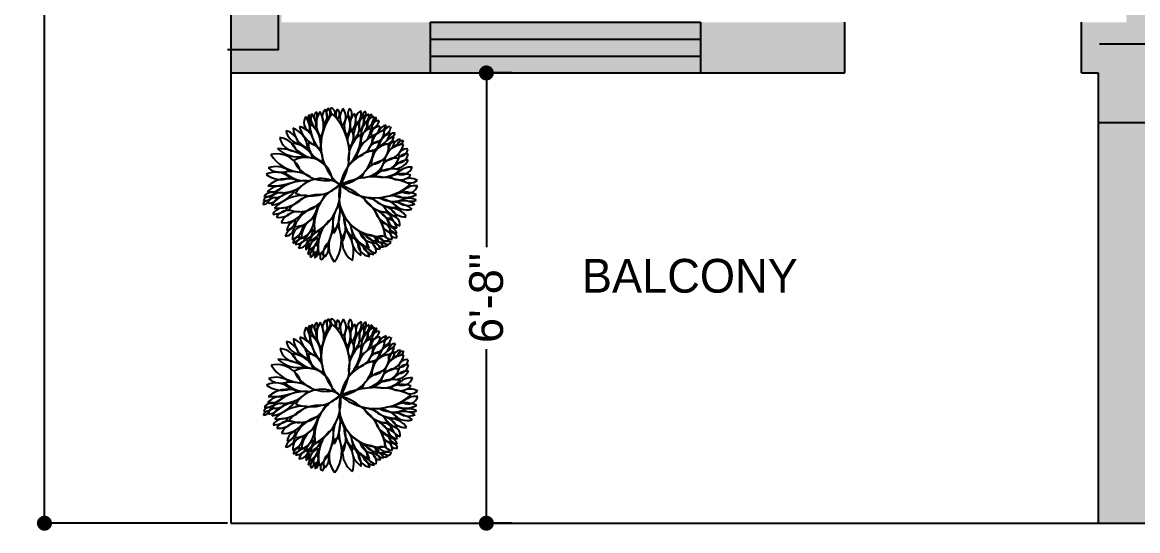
# Model space of a CAD drawing. Header units: inches. Extents: x -1202318 to 15458, y 120 to 819423.
# Drawn here: x 3433 to 3631, y 120 to 210.3 of the extents above; entities that cross this region are included whole.
import ezdxf

# ---------------------------------------------------------------- set-up
doc = ezdxf.new("R2010")
doc.units = ezdxf.units.IN
doc.header["$PDMODE"] = 98
doc.linetypes.add('HIDDEN', pattern=[9.525, 6.35, -3.175])
doc.styles.add('style 2', font='', dxfattribs={"height": 6})
doc.styles.get('style 2').set_extended_font_data('Bahnschrift')
doc.dimstyles.new('ISO-25', dxfattribs={"dimtxt": 6, "dimasz": 2.67, "dimexe": 1.25, "dimexo": 0.625, "dimgap": 0.645, "dimtad": 0, "dimdec": 0, "dimlunit": 3, "dimtxsty": 'style 2', "dimblk": 'DOT', "dimcen": 2.485, "dimclrd": 3, "dimclrt": 256, "dimadec": 0, "dimazin": 0, "dimtfac": 1, "dimtdec": 0, "dimtmove": 0, "dimatfit": 3, "dimfxl": 1, "dimarcsym": 1})

# ---------------------------------------------------------------- blocks, each defined once
blk = doc.blocks.new('A$C045817B7')
at = {"linetype": 'Continuous'}
for centre, radius, start, end in [((0.475, 1.317), 0.0907, 141.6219, 241.8227), ((0.229, 1.254), 0.212, 353.7714, 34.3944), ((0.499, 1.354), 0.076, 146.2148, 215.5863), ((0.344, 1.352), 0.101, 336.8375, 25.7602), ((0.566, 1.361), 0.116, 158.8629, 231.8014), ((0.296, 1.275), 0.206, 354.9299, 38.2776), ((0.534, 1.378), 0.0517, 125.1476, 215.1674), ((0.446, 1.388), 0.0665, 315.9686, 28.5539), ((0.727, 1.306), 0.224, 148.1293, 211.6066), ((0.316, 1.295), 0.256, 332.7316, 30.423), ((1.02, 1.101), 0.474, 140.1927, 231.9127), ((1.02, 1.101), 0.474, 140.1927, 231.9127), ((0.666, 1.369), 0.109, 136.9706, 214.0961), ((0.477, 1.38), 0.127, 322.5461, 30.2051), ((0.674, 1.408), 0.0774, 143.4666, 212.636), ((0.57, 1.407), 0.0631, 308.0621, 48.0716), ((0.686, 1.44), 0.053, 162.0876, 254.9372), ((0.632, 1.408), 0.0481, 336.7056, 85.2676), ((0.284, 1.019), 0.531, 326.6718, 45.9965), ((0.284, 1.019), 0.531, 326.6718, 45.9965), ((0.778, 1.398), 0.0917, 148.6867, 206.3859), ((0.659, 1.397), 0.0638, 315.3788, 50.8821), ((0.872, 1.365), 0.146, 144.1247, 209.9983), ((0.663, 1.374), 0.119, 313.0665, 40.4805), ((0.947, 1.285), 0.18, 145.6159, 212.0121), ((0.616, 1.29), 0.206, 329.0835, 27.8381), ((0.871, 1.403), 0.07, 135.7289, 216.7307), ((0.767, 1.403), 0.0727, 313.9166, 42.0854), ((0.963, 1.303), 0.142, 134.1111, 205.5497), ((0.718, 1.345), 0.158, 318.2431, 22.2882), ((0.969, 1.344), 0.0971, 118.1173, 194.1612), ((0.813, 1.403), 0.114, 305.529, 13.8056), ((1.036, 1.286), 0.131, 135.6289, 203.2703), ((0.823, 1.331), 0.128, 320.2817, 21.1504), ((0.969, 1.392), 0.0286, 87.7834, 216.2289), ((0.929, 1.409), 0.0432, 295.9976, 16.1714), ((1.028, 1.326), 0.0778, 112.7761, 185.856), ((0.928, 1.384), 0.0712, 288.713, 11.2589), ((1.065, 1.298), 0.08, 104.201, 194.4012), ((0.911, 1.377), 0.135, 304.2378, 359.5829), ((1.032, 1.358), 0.0364, 99.2784, 171.3916), ((1.001, 1.387), 0.0264, 266.1586, 15.4849), ((0.196, 1.056), 0.227, 4.7143, 67.8163), ((0.503, 1.281), 0.221, 183.6832, 248.8474), ((0.288, 1.091), 0.199, 4.9325, 74.201), ((0.604, 1.346), 0.269, 193.5994, 242.7133), ((0.307, 1.11), 0.238, 350.9158, 56.4676), ((0.865, 1.329), 0.427, 182.7633, 220.2681), ((1.096, 1.182), 0.242, 142.2526, 184.7932), ((0.742, 1.283), 0.17, 315.1897, 16.2404), ((0.856, 1.262), 0.163, 293.0154, 1.6548), ((0.864, 1.306), 0.12, 299.7947, 10.8598), ((1.051, 1.143), 0.127, 104.8433, 190.8351), ((1.073, 1.214), 0.146, 128.4546, 183.4176), ((1.107, 1.193), 0.0904, 91.8605, 175.7336), ((1.013, 1.286), 0.0917, 275.8545, 358.0593), ((1.015, 1.342), 0.0802, 276.1637, 357.1543), ((1.097, 1.268), 0.0702, 91.7786, 182.4828), ((1.022, 1.367), 0.0483, 287.5588, 1.0547), ((1.083, 1.327), 0.0425, 107.0612, 187.7677), ((1.084, 1.309), 0.0789, 274.952, 350.0502), ((1.189, 1.194), 0.105, 104.8358, 158.3298), ((1.207, 1.215), 0.0674, 97.023, 194.188), ((1.108, 1.294), 0.102, 291.8243, 352.6819), ((0.127, 0.969), 0.209, 21.1582, 81.5772), ((0.326, 1.216), 0.174, 193.4903, 265.1113), ((0.173, 1.082), 0.165, 14.1334, 74.4408), ((0.362, 1.267), 0.148, 190.1254, 258.4489), ((0.912, 1.154), 0.115, 129.5904, 214.9904), ((1.097, 0.972), 0.293, 127.2528, 187.8803), ((0.553, 1.191), 0.371, 313.1476, 1.2102), ((0.731, 1.181), 0.124, 311.7047, 29.8857), ((1.179, 0.921), 0.308, 117.7333, 167.1791), ((0.837, 1.185), 0.199, 282.2224, 2.3823), ((1.158, 1.113), 0.129, 96.7641, 173.2337), ((1.04, 1.23), 0.104, 265.9009, 6.4786), ((1.003, 1.281), 0.21, 295.6392, 342.2693), ((1.246, 1.068), 0.155, 105.7731, 167.7334), ((1.314, 0.965), 0.233, 109.4994, 136.9089), ((1.161, 1.193), 0.0761, 259.0641, 354.3395), ((1.238, 1.172), 0.0478, 79.6966, 175.7556), ((1.189, 1.231), 0.0588, 271.4011, 348.9236), ((0.127, 0.57), 0.503, 57.1, 88.9879), ((0.337, 1.287), 0.294, 226.8371, 279.6115), ((0.256, 0.888), 0.237, 24.1229, 87.271), ((0.539, 1.293), 0.32, 211.7537, 257.205), ((0.417, 0.977), 0.146, 347.7275, 86.5018), ((0.603, 1.125), 0.177, 180.6823, 254.9928), ((1.135, 0.653), 0.414, 102.4187, 169.64), ((0.684, 1.087), 0.362, 276.8124, 355.2462), ((1.135, 0.653), 0.414, 102.4187, 169.64), ((0.684, 1.087), 0.362, 276.8124, 355.2462), ((1.006, 1.141), 0.0938, 260.6789, 0.9431), ((1.11, 1.022), 0.121, 94.8183, 164.0455), ((1.204, 0.938), 0.18, 96.5443, 185.0063), ((1.017, 1.091), 0.169, 273.2227, 8.7941), ((1.134, 1.157), 0.199, 273.4935, 346.3568), ((1.328, 0.925), 0.185, 90.3381, 167.7122), ((1.305, 1.044), 0.125, 126.1873, 171.9), ((1.171, 1.124), 0.0642, 283.5886, 18.8322), ((1.219, 1.17), 0.0764, 278.2551, 352.0256), ((1.297, 1.093), 0.067, 92.1528, 177.3641), ((1.277, 1.158), 0.05, 255.9485, 344.7487), ((1.312, 1.103), 0.0435, 71.8727, 177.5899), ((1.355, 0.989), 0.0801, 80.2322, 170.7901), ((1.293, 1.075), 0.0756, 256.6638, 354.3586), ((0.127, 0.785), 0.238, 15.6317, 103.0399), ((0.373, 1.201), 0.352, 211.6708, 264.7928), ((0.408, 0.737), 0.252, 8.8778, 118.165), ((0.408, 0.737), 0.252, 8.8778, 118.165), ((0.593, 1.108), 0.339, 206.1263, 280.9166), ((0.593, 1.108), 0.339, 206.1263, 280.9166), ((0.935, 1.02), 0.222, 266.4743, 345.5895), ((1.197, 0.667), 0.301, 99.0241, 154.2486), ((1.127, 1.022), 0.159, 262.8203, 344.2968), ((1.247, 0.847), 0.136, 75.4836, 172.5015), ((1.245, 1.019), 0.137, 260.6816, 336.3986), ((1.385, 0.765), 0.2, 94.1518, 143.8725), ((1.273, 1.036), 0.0995, 264.1118, 349.9981), ((1.351, 0.938), 0.0832, 76.143, 176.5124), ((0.117, 0.65), 0.2, 47.6242, 116.3703), ((0.12, 0.689), 0.213, 55.0608, 109.8401), ((0.166, 1.035), 0.187, 230.921, 294.5931), ((0.266, 0.518), 0.338, 52.3333, 100.5116), ((0.397, 1.03), 0.263, 223.0994, 285.2758), ((1.121, 1.055), 0.254, 252.2856, 312.6971), ((1.218, 0.649), 0.232, 70.845, 135.8807), ((1.312, 0.929), 0.103, 244.6403, 341.1924), ((1.393, 0.747), 0.15, 83.6931, 144.2356), ((0.171, 1.013), 0.233, 232.3928, 289.0729), ((0.225, 0.513), 0.275, 70.5173, 130.8948), ((0.084, 1.316), 0.596, 266.2174, 293.1983), ((0.166, 0.999), 0.344, 262.8943, 317.9077), ((0.395, 0.373), 0.394, 87.5171, 133.5965), ((0.55, 0.505), 0.284, 51.4847, 150.4796), ((0.55, 0.505), 0.284, 51.4847, 150.4796), ((1.065, 0.015), 0.79, 65.535, 114.0997), ((1.065, 0.015), 0.79, 65.535, 114.0997), ((1.29, 0.919), 0.144, 232.041, 317.4503), ((1.319, 0.586), 0.248, 71.9408, 116.9441), ((1.386, 0.654), 0.137, 58.3812, 119.5333), ((1.389, 0.856), 0.109, 228.9093, 308.5468), ((0.086, 0.569), 0.0924, 75.5349, 147.3156), ((0.026, 0.744), 0.126, 261.5672, 316.5813), ((0.15, 0.582), 0.135, 75.3344, 144.8904), ((0.062, 0.81), 0.152, 261.6902, 318.8637), ((0.168, 0.529), 0.126, 73.7967, 136.5993), ((0.116, 0.716), 0.108, 248.2341, 323.5826), ((0.333, 0.355), 0.311, 96.4976, 144.4202), ((0.015, 0.882), 0.352, 280.7516, 321.5123), ((0.536, 0.265), 0.373, 82.1944, 142.1523), ((0.536, 0.265), 0.373, 82.1944, 142.1523), ((0.342, 0.742), 0.267, 247.9013, 336.4453), ((0.342, 0.742), 0.267, 247.9013, 336.4453), ((0.448, 1.052), 0.428, 250.5559, 310.8185), ((0.448, 1.052), 0.428, 250.5559, 310.8185), ((0.909, 0.342), 0.426, 115.2559, 188.7459), ((0.909, 0.342), 0.426, 115.2559, 188.7459), ((0.286, 0.673), 0.444, 296.9632, 7.0387), ((0.286, 0.673), 0.444, 296.9632, 7.0387), ((1.1, 0.627), 0.385, 164.9611, 278.5253), ((1.1, 0.627), 0.385, 164.9611, 278.5253), ((1.056, 1.114), 0.507, 229.6992, 311.5503), ((1.056, 1.114), 0.507, 229.6992, 311.5503), ((0.528, 0.117), 0.642, 11.581, 71.9055), ((0.528, 0.117), 0.642, 11.581, 71.9055), ((1.349, 0.432), 0.228, 64.2867, 119.6833), ((1.335, 0.844), 0.235, 245.2293, 298.7459), ((1.438, 0.568), 0.153, 81.9806, 141.5702), ((1.368, 0.746), 0.0952, 239.4601, 343.3963), ((0.036, 0.544), 0.0356, 64.3194, 180.1506), ((-0.006, 0.614), 0.0702, 274.775, 327.7433), ((0.049, 0.567), 0.0483, 63.8642, 164.9126), ((0.016, 0.663), 0.0849, 260.8137, 319.621), ((0.059, 0.633), 0.0762, 260.8552, 343.7736), ((0.11, 0.545), 0.0639, 66.2708, 168.5265), ((0.122, 0.906), 0.399, 267.6527, 316.8691), ((0.381, 0.257), 0.372, 84.6724, 137.8772), ((0.286, 0.566), 0.234, 271.8374, 352.1545), ((0.608, 0.204), 0.34, 105.8021, 157.9309), ((1.01, 0.352), 0.352, 146.1403, 192.9375), ((0.369, 0.471), 0.358, 326.5048, 12.5731), ((1.193, 0.748), 0.282, 209.5725, 266.6092), ((0.946, 0.351), 0.258, 26.7163, 89.4654), ((1.06, 0.297), 0.308, 45.5953, 96.7829), ((1.249, 0.846), 0.33, 227.6582, 274.5736), ((1.223, 0.819), 0.246, 241.9956, 297.1513), ((1.223, 0.344), 0.28, 66.3523, 112.9171), ((1.201, 0.224), 0.344, 53.1036, 87.7156), ((1.359, 0.663), 0.17, 214.2354, 286.3594), ((1.369, 0.692), 0.157, 229.1074, 294.3725), ((1.326, 0.394), 0.185, 55.0763, 106.547), ((1.367, 0.449), 0.156, 59.4734, 103.628), ((1.397, 0.71), 0.136, 240.5694, 291.3512), ((0.191, 0.395), 0.116, 69.1503, 149.5623), ((0.098, 0.654), 0.201, 267.8781, 309.7178), ((0.237, 0.359), 0.128, 69.7783, 150.4858), ((0.148, 0.614), 0.193, 263.3238, 315.6901), ((0.329, 0.301), 0.174, 73.1013, 155.8555), ((0.193, 0.58), 0.209, 263.7718, 329.9129), ((1.112, 0.379), 0.399, 163.006, 206.4028), ((0.463, 0.326), 0.317, 337.0155, 32.3933), ((0.994, 0.414), 0.232, 177.4751, 229.0935), ((0.644, 0.263), 0.2, 352.8763, 53.6923), ((1.247, 0.543), 0.2, 193.5469, 255.092), ((0.992, 0.295), 0.21, 15.2055, 73.4335), ((1.135, 0.391), 0.0817, 16.1716, 103.2737), ((1.199, 0.498), 0.0854, 200.7434, 279.5426), ((1.127, 0.388), 0.138, 14.4757, 85.2332), ((1.357, 0.661), 0.257, 212.358, 247.8743), ((1.205, 0.351), 0.0884, 353.8825, 92.0321), ((1.338, 0.576), 0.149, 207.6518, 275.7647), ((1.204, 0.333), 0.177, 32.6713, 88.8509), ((1.331, 0.459), 0.124, 191.172, 251.9177), ((0.353, 0.192), 0.153, 116.357, 160.3901), ((0.2, 0.338), 0.0957, 275.5656, 352.3302), ((0.329, 0.289), 0.106, 102.1715, 174.8796), ((0.192, 0.412), 0.118, 285.4191, 349.1615), ((0.385, 0.23), 0.109, 94.9728, 190.34), ((0.211, 0.366), 0.169, 293.1081, 353.7713), ((0.583, 0.217), 0.225, 117.0311, 178.4752), ((0.289, 0.401), 0.192, 291.2352, 1.3744), ((0.851, 0.148), 0.333, 125.4495, 194.3833), ((0.258, 0.365), 0.403, 312.0836, 7.7492), ((0.866, 0.154), 0.247, 130.295, 218.4672), ((0.411, 0.199), 0.329, 322.8143, 25.9478), ((0.62, 0.003), 0.403, 18.4462, 59.431), ((1.084, 0.376), 0.259, 185.6314, 251.5275), ((1.106, 0.274), 0.099, 4.7965, 82.2404), ((1.221, 0.382), 0.101, 180.7734, 260.5601), ((1.284, 0.427), 0.11, 188.605, 258.98), ((1.169, 0.314), 0.0936, 2.8758, 86.327), ((1.147, 0.218), 0.129, 25.3111, 73.0248), ((1.267, 0.353), 0.0794, 189.1464, 267.3617), ((0.361, 0.162), 0.0817, 100.2324, 168.3254), ((0.257, 0.277), 0.101, 283.4977, 339.7801), ((0.428, 0.096), 0.145, 100.3612, 150.1928), ((0.31, 0.263), 0.0954, 265.5089, 337.9725), ((0.446, 0.103), 0.114, 99.379, 165.6267), ((0.535, 0.18), 0.137, 116.0884, 168.1091), ((0.351, 0.326), 0.128, 292.8853, 348.9183), ((0.37, 0.254), 0.154, 294.3385, 349.2686), ((0.55, 0.111), 0.117, 105.2898, 178.5727), ((0.401, 0.347), 0.15, 283.8028, 342.1607), ((0.583, 0.151), 0.154, 105.3834, 161.1006), ((0.952, 0.186), 0.204, 146.0669, 237.8395), ((0.523, 0.095), 0.331, 345.7306, 38.1758), ((1.037, 0.229), 0.203, 176.6795, 236.2095), ((0.71, 0.07), 0.214, 357.2572, 51.8918), ((1.033, 0.312), 0.125, 193.0285, 276.8178), ((0.674, -0.2), 0.539, 46.026, 63.8202), ((1.066, 0.31), 0.111, 207.5481, 283.7961), ((0.981, 0.122), 0.137, 35.6397, 95.7045), ((1.111, 0.244), 0.0578, 187.7168, 304.4986), ((1.052, 0.107), 0.128, 44.1762, 85.3443), ((1.119, 0.164), 0.0809, 29.3099, 111.5931), ((1.164, 0.289), 0.0894, 216.5656, 287.0761), ((1.213, 0.284), 0.0708, 161.1105, 274.4944), ((1.136, 0.217), 0.0824, 357.0116, 85.6827), ((1.216, 0.227), 0.0494, 5.791, 111.6106), ((1.252, 0.285), 0.0548, 193.7223, 284.1234), ((0.335, 0.219), 0.088, 270.0752, 352.9011), ((0.496, 0.131), 0.0944, 129.034, 190.2749), ((0.359, 0.173), 0.0733, 306.3661, 19.1068), ((0.473, 0.076), 0.051, 99.6572, 183.1618), ((0.407, 0.127), 0.0565, 286.0562, 356.8357), ((0.49, 0.07), 0.0477, 127.0247, 210.2404), ((0.434, 0.085), 0.0424, 290.487, 37.5911), ((0.529, 0.109), 0.0568, 113.8463, 210.2532), ((0.465, 0.133), 0.0543, 285.924, 44.7697), ((0.677, 0.088), 0.109, 123.3541, 203.8422), ((0.507, 0.13), 0.111, 309.3952, 19.6081), ((1.024, 0.182), 0.131, 176.7389, 261.4389), ((0.677, -0.1), 0.362, 25.0348, 53.1431), ((1.06, 0.197), 0.128, 201.8372, 264.0548), ((0.861, -0.067), 0.231, 36.3427, 69.5492), ((1.073, 0.181), 0.0972, 172.1213, 265.1214), ((0.977, 0.104), 0.09, 346.9987, 90.244), ((1.108, 0.196), 0.0758, 190.9945, 269.0226), ((1.032, 0.106), 0.0755, 10.8525, 89.1645), ((1.125, 0.204), 0.061, 194.689, 281.2603), ((1.059, 0.106), 0.0875, 25.7085, 81.5835), ((1.152, 0.186), 0.0382, 194.9585, 313.0302), ((1.09, 0.007), 0.175, 60.0427, 80.4027), ((1.173, 0.21), 0.0454, 211.4703, 327.2679), ((1.17, 0.098), 0.097, 64.9944, 110.7064), ((0.475, 0.083), 0.0431, 284.6561, 26.2956), ((0.562, 0.047), 0.0731, 132.16, 189.1742), ((0.583, 0.051), 0.0455, 127.5503, 224.1965), ((0.532, 0.055), 0.0406, 297.2401, 57.4513)]:
    blk.add_arc(centre, radius, start, end, dxfattribs=at)
blk = doc.blocks.new('W')
for p, q in [((-24, 9), (-24, 0)), ((-24, 9), (24, 9)), ((24, 9), (24, 0)), ((-24, 0), (24, 0))]:
    blk.add_line(p, q)
at = {"ltscale": 0.25}
for p, q in [((-24, 6), (24, 6)), ((-24, 3), (24, 3))]:
    blk.add_line(p, q, dxfattribs=at)
blk = doc.blocks.new('_Dot')
at = {"color": 0, "linetype": 'ByBlock', "lineweight": -2}
blk.add_line((-0.5, 0), (-1, 0), dxfattribs=at)
at = {"color": 0, "linetype": 'ByBlock', "const_width": 0.5}
blk.add_lwpolyline([(-0.25, 0, 1), (0.25, 0, 1)], format="xyb", close=True, dxfattribs=at)
blk = doc.blocks.new('*D185')
at = {"color": 0, "linetype": 'HIDDEN', "lineweight": -2, "transparency": 16777216}
for p, q in [((3519.87, 201.32), (3514.11, 201.32)), ((3519.87, 121.32), (3514.11, 121.32))]:
    blk.add_line(p, q, dxfattribs=at)
at = {"color": 3, "lineweight": -2, "transparency": 16777216}
for p, q in [((3515.36, 198.65), (3515.36, 170.37)), ((3515.36, 123.99), (3515.36, 152.27))]:
    blk.add_line(p, q, dxfattribs=at)
at = {"layer": 'Defpoints', "color": 0, "linetype": 'HIDDEN', "transparency": 16777216}
for p in [(3515.36, 201.32), (3520.5, 201.32), (3520.5, 121.32)]:
    blk.add_point(p, dxfattribs=at)
at = {"color": 3, "linetype": 'HIDDEN', "lineweight": -2, "transparency": 16777216, "xscale": 2.67, "yscale": 2.67, "zscale": 2.67}
for p, rotation in [((3515.36, 201.32), 90), ((3515.36, 121.32), 270)]:
    blk.add_blockref('_Dot', p, dxfattribs=dict(at, rotation=rotation))
at = {"linetype": 'HIDDEN', "transparency": 16777216, "insert": (3515.36, 161.32), "char_height": 6, "attachment_point": 5, "rotation": 90, "style": 'style 2'}
blk.add_mtext('6\'-8"', dxfattribs=at)
blk = doc.blocks.new('*D186')
at = {"color": 0, "lineweight": -2, "transparency": 16777216}
for p, q in [((3478.38, 721.32), (3435.65, 721.32)), ((3469.38, 121.32), (3435.65, 121.32))]:
    blk.add_line(p, q, dxfattribs=at)
at = {"color": 3, "lineweight": -2, "transparency": 16777216}
for p, q in [((3436.9, 718.65), (3436.9, 426.88)), ((3436.9, 123.99), (3436.9, 415.77))]:
    blk.add_line(p, q, dxfattribs=at)
at = {"layer": 'Defpoints', "color": 0, "transparency": 16777216}
for p in [(3479.01, 721.32), (3436.9, 121.32), (3470.01, 121.32)]:
    blk.add_point(p, dxfattribs=at)
at = {"color": 3, "lineweight": -2, "transparency": 16777216, "xscale": 2.67, "yscale": 2.67, "zscale": 2.67}
for p, rotation in [((3436.9, 721.32), 90), ((3436.9, 121.32), 270)]:
    blk.add_blockref('_Dot', p, dxfattribs=dict(at, rotation=rotation))
at = {"transparency": 16777216, "insert": (3436.9, 421.32), "char_height": 6, "attachment_point": 5, "rotation": 90, "style": 'style 2'}
blk.add_mtext("50'", dxfattribs=at)

msp = doc.modelspace()

# ---------------------------------------------------------------- hatches: boundary and pattern name
at = {"linetype": 'ByBlock'}
h = msp.add_hatch(color=250, dxfattribs=at)
h.dxf.hatch_style = 1
h.paths.add_polyline_path([(3829.01, 730.32), (3470.01, 730.32), (3470.01, 715.39), (3479.01, 715.39), (3479.01, 721.32), (3643.01, 721.32), (3647.01, 721.32), (3820.01, 721.32), (3820.01, 661.54), (3829.01, 661.54)])
h.paths.add_polyline_path([(3479.01, 657.32), (3643.01, 657.32), (3643.01, 661.32), (3611.62, 661.32, -0.057733), (3608.93, 661.01, -0.057733), (3606.24, 661.32), (3479.01, 661.32), (3479.01, 667.39), (3470.01, 667.39), (3470.01, 622.61), (3479.01, 622.61)])
h.paths.add_polyline_path([(3479.01, 528.32), (3497.27, 528.32), (3497.27, 532.32), (3479.01, 532.32), (3479.01, 622.61), (3470.01, 622.61), (3470.01, 201.32), (3579.01, 201.32), (3579.01, 210.32), (3479.01, 210.32), (3479.01, 310.32), (3579.01, 310.32), (3579.01, 326.32), (3575.01, 326.32), (3575.01, 314.32), (3479.01, 314.32), (3479.01, 362.32), (3575.01, 362.32), (3575.01, 359.32), (3579.01, 359.32), (3584.35, 359.32), (3584.35, 366.32), (3479.01, 366.32)])
h.paths.add_polyline_path([(3829.01, 532.32), (3829.01, 661.54), (3820.01, 661.54), (3820.01, 532.31), (3820.56, 311.32), (3732.56, 311.32), (3678.01, 311.32), (3678.01, 307.18), (3736.58, 307.32), (3820.57, 307.32), (3820.69, 259.32), (3736.69, 259.32), (3736.66, 271.49), (3732.66, 271.48), (3732.7, 255.32), (3820.7, 255.32), (3821.01, 130.32), (3633.01, 130.32), (3633.01, 183.32), (3633.01, 304.06), (3633.01, 311.32), (3633.01, 362.32), (3820.43, 362.32), (3820.42, 366.32), (3626.01, 366.32), (3626.01, 362.32), (3629.01, 362.32), (3629.01, 210.32), (3621.01, 210.32), (3621.01, 201.32), (3624.01, 201.32), (3624.01, 121.32), (3830.04, 121.32)])

# ---------------------------------------------------------------- linework, layer by layer
for p, q in [((3470.01, 730.32), (3470.01, 121.32)), ((3579.01, 201.32), (3579.01, 210.32)), ((3621.01, 201.32), (3621.01, 210.32)), ((3470.01, 201.32), (3579.01, 201.32)), ((3621.01, 201.32), (3624.01, 201.32)), ((3624.01, 201.32), (3624.01, 121.32)), ((3470.01, 121.32), (3830.04, 121.32))]:
    msp.add_line(p, q)
for points in [[(3469.38, 219.45), (3478.38, 219.45), (3478.38, 205.45), (3469.38, 205.45)], [(3624.25, 206.47), (3633.25, 206.47), (3633.25, 192.47), (3624.25, 192.47)]]:
    msp.add_lwpolyline(points, dxfattribs=at)

# ---------------------------------------------------------------- block references
msp.add_blockref('W', (3529.37, 201.32))
at = {"xscale": 18.7821419362127, "yscale": 18.7821419362127, "zscale": 18.7821419362127}
for p in [(3475.73, 167.74), (3475.79, 130.3)]:
    msp.add_blockref('A$C045817B7', p, dxfattribs=at)

# ---------------------------------------------------------------- texts
at = {"insert": (3537.68, 168.28), "char_height": 6, "attachment_point": 1, "style": 'style 2'}
msp.add_mtext_dynamic_manual_height_columns('\\pi-5.3645;BALCONY', width=25.2752, gutter_width=30, heights=[0], dxfattribs=at)

# ---------------------------------------------------------------- dimensions: what is measured, and where the dimension line sits
dim = msp.add_linear_dim(base=(3436.9, 121.32), p1=(3479.01, 721.32), p2=(3470.01, 121.32), angle=90, dimstyle='ISO-25')
dim.commit()
dim.dimension.update_dxf_attribs({"geometry": '*D186', "text_midpoint": (3436.9, 421.32)})
at = {"linetype": 'HIDDEN'}
dim = msp.add_linear_dim(base=(3515.36, 201.32), p1=(3520.5, 121.32), p2=(3520.5, 201.32), angle=90, dimstyle='ISO-25', dxfattribs=at)
dim.commit()
dim.dimension.update_dxf_attribs({"geometry": '*D185', "text_midpoint": (3515.36, 161.32)})

doc.saveas('drawing.dxf')
